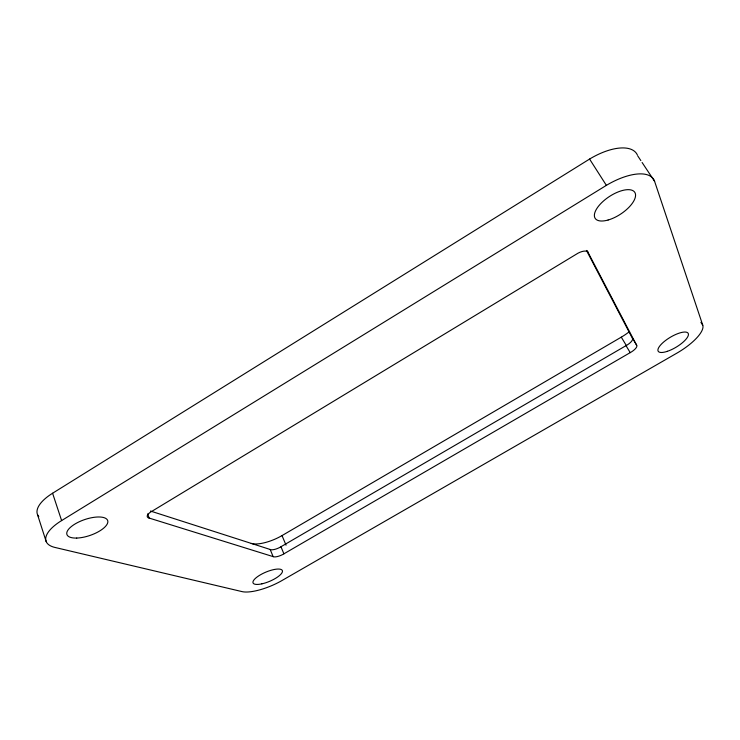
<?xml version="1.0" encoding="UTF-8"?>
<svg xmlns="http://www.w3.org/2000/svg" width="740" height="740" viewBox="0 0 740 740"><rect width="100%" height="100%" fill="white"/><g stroke="black" fill="none" stroke-linecap="round" stroke-linejoin="round"><path stroke-width="1.11" d="M38.794 516.705A42.652 17.464 -18.4 0 1 52.586 493.238L589.577 159.063A46.87 21.728 -33.9 0 1 637.362 154.984M61.614 520.581L606.375 185.361A47.425 20.886 -33.4 0 1 654.604 181.356L702.769 325.239A34.937 11.498 -30.9 0 1 677.572 352.74L281.82 580.623A31.829 9.962 -22.9 0 1 242.091 591.621L54.973 547.443A43.114 16.752 -18.9 0 1 61.614 520.581L52.586 493.238M150.451 511.035L271.025 549.746A7.964 2.655 -23.1 0 0 279.646 547.508L627.483 344.803A8.603 3.015 -30.5 0 0 632.654 338.809L586.469 250.444M588.337 252.636L587.791 251.905A10.702 4.56 -31.7 0 0 577.986 253.2L150.276 512.284A9.907 3.829 -20.4 0 0 148.222 517.778L273.948 556.869A7.983 2.618 -23.1 0 0 282.578 554.593L631.683 351.768A8.63 2.969 -30.4 0 0 636.899 345.802L587.209 250.786M251.239 543.41A24.568 8.501 -23 0 0 282.023 535.584L621.285 337.153A26.529 9.639 -30.7 0 0 629.555 331.502M637.723 155.872L640.849 160.599M642.098 162.486L654.604 181.356M700.928 322.363L702.769 325.239M589.577 159.063L606.375 185.361M632.469 338.217L636.715 345.219M621.285 337.153L626.567 345.922M626.031 345.691L630.23 352.656M282.023 535.584L286.038 545.186M280.978 546.777L283.91 553.853M270.229 549.57L273.153 556.693M147.621 513.902L149.184 518.176M37.546 514.698L46.204 541.652M667.388 351.315A17.464 5.744 -30.9 0 0 688.302 333.611A17.464 5.744 -30.9 0 0 663.817 341.88A17.464 5.744 -30.9 0 0 667.388 351.315M261.904 583.841A15.91 4.976 -22.9 0 0 282.365 570.586A15.91 4.976 -22.9 0 0 258.815 575.794A15.91 4.976 -22.9 0 0 261.904 583.841M76.747 538.063A21.553 8.371 -18.9 0 0 107.855 521.793A21.553 8.371 -18.9 0 0 77.265 522.736A21.553 8.371 -18.9 0 0 76.747 538.063M608.095 220.021A23.708 10.434 -33.4 0 0 635.216 193.196A23.708 10.434 -33.4 0 0 601.583 202.779A23.708 10.434 -33.4 0 0 608.095 220.021"/></g></svg>
